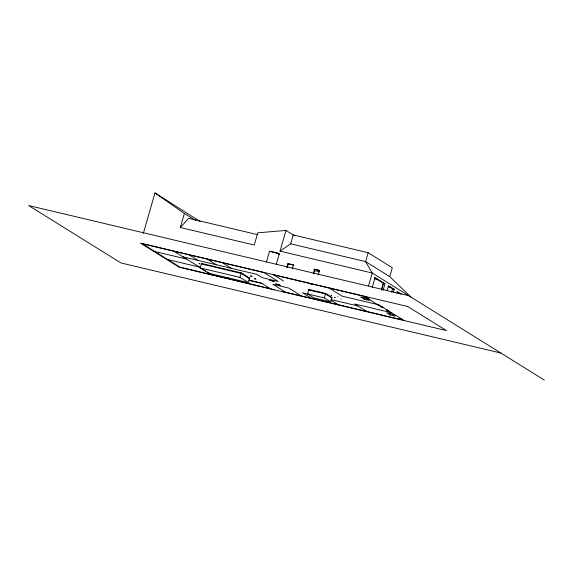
<?xml version="1.0" encoding="UTF-8"?>
<svg xmlns="http://www.w3.org/2000/svg" width="573" height="573" viewBox="0 0 573 573"><rect width="100%" height="100%" fill="white"/><g stroke="black" fill="none" stroke-linecap="round" stroke-linejoin="round"><path stroke-width="0.86" d="M143.365 233.311L154.946 192.915L200.084 221.479M294.737 235.89L285.977 230.439L257.757 232.803L254.254 245.029L180.323 227.502L184.356 213.443L154.946 192.915M200.156 267.935L201.452 263.422L241.262 272.863L249.778 278.163L248.489 282.675L208.679 273.235L200.156 267.935L239.965 277.375L248.489 282.675M239.965 277.375L241.262 272.863M266.474 261.954L269.546 251.239L279.345 253.56L276.272 264.282M544.35 380.085L372.228 273.006L280.039 251.146L285.977 230.439M280.039 251.146L290.683 243.833L293.226 234.951L368.131 252.714L392.304 267.749L389.755 276.63L410.905 297.065M286.786 267.519L287.904 263.609L293.483 264.934L292.359 268.844M287.266 267.512L288.312 263.867L287.904 263.609M313.216 273.658L314.505 269.188L319.476 270.363L318.194 274.839M307.543 293.942L308.833 289.429L325.643 293.412L332.054 297.401L330.757 301.914L313.947 297.924L307.543 293.942L324.347 297.924L330.757 301.914M313.624 273.915L314.906 269.439L314.505 269.188M324.347 297.924L325.643 293.412M368.131 252.714L365.581 261.596L372.228 273.006L368.546 285.834M364.27 299.228L360.689 297L365.832 298.218L369.413 300.445L364.27 299.228L364.75 297.566M372.257 287.481L375.1 277.54L384.97 283.678L383.072 290.303M381.382 290.06L383.323 283.284L374.219 277.619M381.668 289.401L383.588 282.69M387.076 290.719L388.508 285.712L394.217 289.258L393.257 292.595M391.595 292.28L392.569 288.871L388.293 286.206M390.048 314.921L386.718 312.851L391.853 314.068L395.191 316.146L390.048 314.921L390.528 313.259M397.11 293.419L397.605 291.7L401.329 294.021M254.878 278.736L255.279 278.829M180.323 227.502L188.739 218.327L257.456 234.622M199.347 263.652L198.946 263.523M250.867 276.057L250.422 275.957M254.677 278.786L254.276 278.664M252.242 276.451L251.64 276.272M256.095 279.166L255.494 278.979M331.208 295.202L331.402 295.324M331.165 295.353L331.359 295.467M337.826 296.85L337.597 296.878M334.646 297.344L334.84 297.466M341.035 299.02L341.229 299.135M255.264 278.858L254.806 278.729M290.683 243.833L365.581 261.596L389.755 276.63M278.936 253.617L269.546 251.239M374.627 278.772L378.065 279.588M383.323 283.284L384.97 283.678M313.904 269.217L319.097 270.449M388.079 286.808L390.657 287.417M288.312 263.867L293.885 265.184M392.569 288.871L394.217 289.258M314.477 270.563L319.684 271.795M408.599 295.647L28.65 205.542L120.917 262.935L500.866 353.04M263.909 272.569L142.226 243.711L179.872 267.125L274.639 289.845M273.708 274.897L364.249 296.37L380.751 306.634L382.399 307.021M367.386 298.318L369.033 298.712L365.488 296.506M183.002 256.854L256.933 274.381L262.233 277.676L278.213 281.472L263.501 272.318M154.76 251.511L186.526 259.046M201.295 263.952L241.104 273.393L249.627 278.693M308.682 289.959L325.485 293.949L331.896 297.931M388.107 310.573L386.46 310.179L389.927 312.335M248.052 277.755L249.778 278.163M167.703 259.562L199.468 267.097M391.574 312.729L354.73 303.991L366.699 311.433M248.546 280.025L261.345 283.062L270.155 288.541M309.477 294.472L302.53 292.824L311.347 298.311M331.165 299.615L357.881 305.946M249.176 280.412L261.976 283.449M401.265 318.76L399.617 318.366L401.895 319.777L282.675 291.507L283.306 291.901M393.307 288.957L392.505 288.642L393.708 288.993M251.046 276.057L251.425 276.122L250.953 276.014M199.476 263.587L199.905 263.723L199.547 263.601M396.702 291.772L400.434 294.092M404.166 320.558L378.896 304.843L342.138 296.162L329.052 288.018M275.914 252.356L279.681 254.699M330.915 300.116L338.263 304.693M308.833 289.429L310.258 290.318M184.356 213.443L195.73 220.519M273.3 274.639L283.42 280.935M301.556 295.983L288.885 288.104L272.898 284.315L285.569 292.194M222.41 262.728L231.42 268.336M207.283 259.139L216.293 264.747M227.717 277.626L229.923 278.994M189.126 254.835L198.136 260.443M173.991 251.246L201.18 268.157M202.462 268.959L202.828 269.181M203.558 269.639L205.764 271.008M207.233 271.924L211.638 274.66M269.661 280.183L274.202 281.486L269.661 280.183M275.656 283.9L280.118 285.182L275.656 283.9M334.453 297.466L334.961 297.616L334.453 297.466M381.582 306.963L382.785 307.314L381.582 306.963M386.388 309.957L387.599 310.301L386.438 309.95M311.426 284.101L311.125 284.366L311.426 284.101M407.718 306.519L140.543 243.16L179.22 267.211L446.396 330.578L407.718 306.519M334.446 299.235L334.446 299.235M336.716 300.646L336.716 300.646"/></g></svg>
